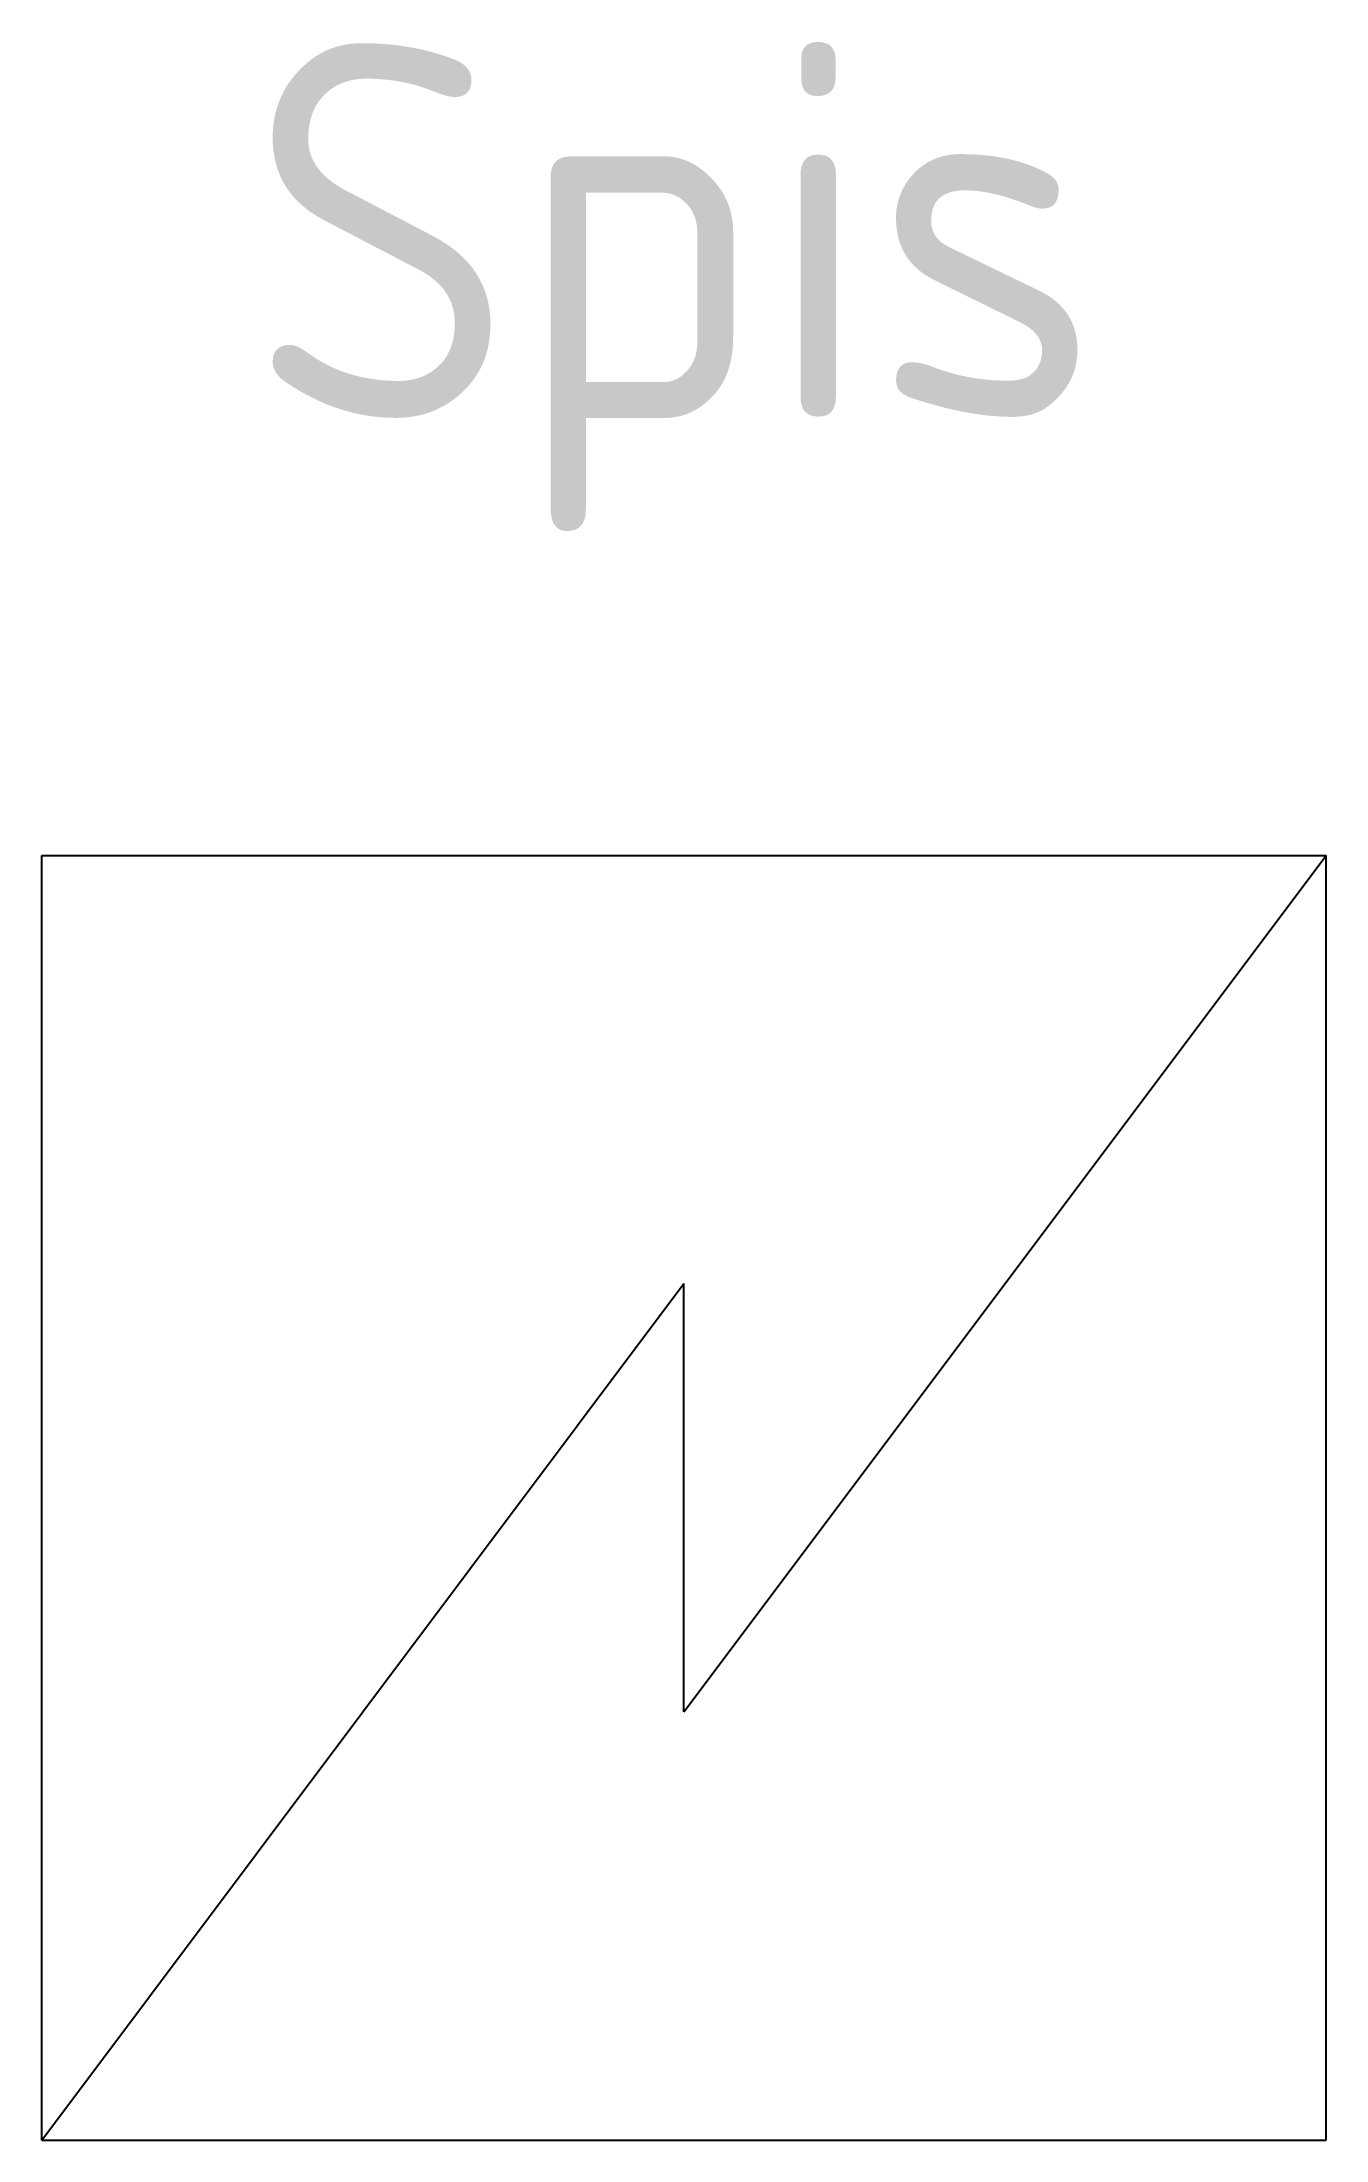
# Model space of a CAD drawing. Header units: millimetres. Extents: x 44322 to 44922, y -16095 to -15115.
import ezdxf

# ---------------------------------------------------------------- set-up
doc = ezdxf.new("R2010")
doc.units = ezdxf.units.MM
doc.header["$LTSCALE"] = 50
doc.styles.add('ISO', font='isocp.shx')

# ---------------------------------------------------------------- blocks, each defined once
blk = doc.blocks.new('*U8')
at = {"linetype": 'Continuous', "lineweight": 25}
for p, q in [((0, -600), (0, 0)), ((0, 0), (600, 0)), ((300, -400), (600, 0)), ((600, -600), (600, 0)), ((0, -600), (300, -200)), ((300, -400), (300, -200)), ((0, -600), (600, -600))]:
    blk.add_line(p, q, dxfattribs=at)

msp = doc.modelspace()

# ---------------------------------------------------------------- block references
at = {"ltscale": 0.5}
msp.add_blockref('*U8', (44322.29, -15495.2), dxfattribs=at)

# ---------------------------------------------------------------- texts
at = {"insert": (44418.86, -15115.85), "char_height": 175, "width": 2096.8887, "attachment_point": 1, "style": 'ISO'}
msp.add_mtext('Spis', dxfattribs=at)

doc.saveas('drawing.dxf')
